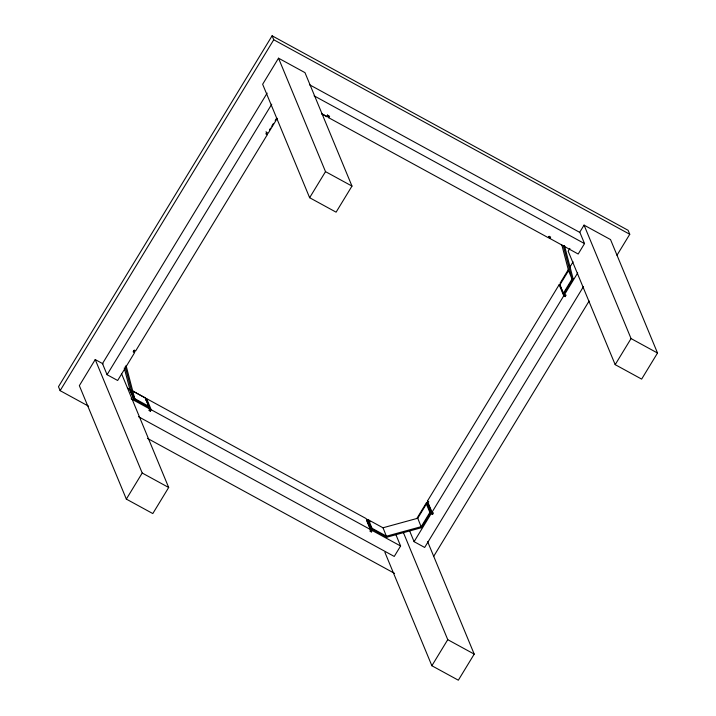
<?xml version="1.0" encoding="UTF-8"?>
<svg xmlns="http://www.w3.org/2000/svg" width="716" height="716" viewBox="0 0 716 716"><rect width="100%" height="100%" fill="white"/><g stroke="black" fill="none" stroke-linecap="round" stroke-linejoin="round"><path stroke-width="1.07" d="M269.44 130.026L270.585 128.128M271.74 126.231L273.467 123.394M275.195 120.548L276.349 118.65M386.774 537.224L383.024 527.773L417.75 518.241L426.387 504.028L427.479 503.724L430.96 512.137L421.5 527.692L386.774 537.224L371.013 528.578L367.523 520.174L368.561 519.888L372.043 528.301L386.506 536.186L421.232 526.654L429.869 512.432L430.96 512.137M564.441 245.49L573.113 278.739L563.626 294.285L559.885 284.887L568.549 270.63L561.827 244.89M563.626 294.285L563.367 293.291L572.03 279.043L573.113 278.739M616.986 255.254L629.758 234.275L628.12 230.31L272.107 35.8L58.479 386.694L60.126 390.659L88.569 406.196M60.126 390.659L273.745 39.765L272.107 35.8M278.524 58.184L262.647 84.264L309.634 197.714L336.099 212.169L351.977 186.088L304.98 72.638L278.524 58.184L325.512 171.634L351.977 186.088M103.068 363.862L95.228 359.575L79.351 385.655L126.338 499.106L152.803 513.569L168.681 487.489L121.684 374.038M267.149 93.107L102.478 363.603L107.078 374.71L117.657 380.491L134.689 352.514L133.248 351.726L134.116 350.303L135.557 351.091L267.31 134.671L266.057 131.637M107.078 374.71L271.749 104.214M277.271 118.31L268.178 133.248L266.737 132.46L265.869 133.883L267.31 134.671M145.724 400.056L146.592 398.633L366.171 518.599L370.772 529.706L369.904 531.129L371.353 531.925L372.213 530.502L367.612 519.395L366.744 520.809L371.353 531.925M132.406 390.882L145.151 397.845L149.751 408.952L148.883 410.375L150.324 411.163L151.192 409.74L146.592 398.633M548.921 236.477L549.763 238.5L550.622 237.077L549.181 236.289L548.313 237.712L328.733 117.737L329.602 116.314L328.161 115.527L327.293 116.95L321.421 113.746M309.634 197.714L325.512 171.634M126.338 499.106L142.216 473.025L95.228 359.575M569.882 248.398L568.182 251.2L615.178 364.65L641.643 379.104L657.521 353.024L610.524 239.574L584.059 225.119L579.53 232.566M416.873 518.429L426.539 502.551L427.98 503.339L432.58 514.446L433.449 513.023L432.008 512.235L427.398 501.128L559.16 284.708L560.601 285.496M560.028 283.285L568.54 269.297M569.676 267.435L573.086 261.841M309.482 84.721L579.924 232.485L584.524 243.592L578.179 254.019L548.921 237.927L548.653 236.88L550.506 237.891M396.002 534.897L400.602 546.004L394.248 556.439L138.501 416.712M583.549 286.49L424.669 547.454L414.09 541.672L431.139 513.658L426.539 502.551M432.008 512.235L563.76 295.815L559.16 284.708M563.76 295.815L565.201 296.603L566.07 295.18L564.629 294.392L577.687 272.948M433.556 556.565L589.125 301.024M427.649 541.699L474.216 654.12L458.338 680.2L431.873 665.746L447.751 639.665L403.323 532.4M615.178 364.65L631.056 338.57L584.059 225.119M133.31 351.968L134.429 350.142L134.689 351.126M125.211 366.753L133.615 398.928L149.402 407.538L149.125 406.491L134.706 398.624L133.615 398.928L130.133 390.515L124.253 367.988M327.149 115.777L326.111 116.064L322.254 113.96M371.013 528.578L372.043 528.301M273.745 39.765L629.758 234.275M314.082 95.828L584.524 243.592M631.056 338.57L657.521 353.024M427.398 501.128L428.848 501.916M431.139 513.658L432.58 514.446M132.183 390.739L145.643 398.087L149.125 406.491M127.511 388.206L130.446 389.817M367.612 519.395L383.275 527.952M131.126 398.785L149.751 408.952M151.192 409.74L370.772 529.706M372.213 530.502L400.602 546.004M147.415 438.344L394.561 573.373M447.751 639.665L474.216 654.12M142.216 473.025L168.681 487.489M367.523 520.174L370.306 521.696M130.133 390.515L132.165 394.122M133.176 395.921L134.706 398.624L126.025 365.375M568.549 270.63L572.03 279.043L563.349 245.794M563.787 292.379L564.629 294.392M563.528 292.567L565.201 296.603M559.885 284.887L563.367 293.291M327.481 114.712L328.733 117.737M426.387 504.028L429.869 512.432M417.75 518.241L421.5 527.692M409.489 530.565L414.09 541.672M384.886 552.296L431.873 665.746M149.402 407.538L145.643 398.087M147.818 405.104L150.324 411.163M133.543 395.823L134.706 398.624"/></g></svg>
